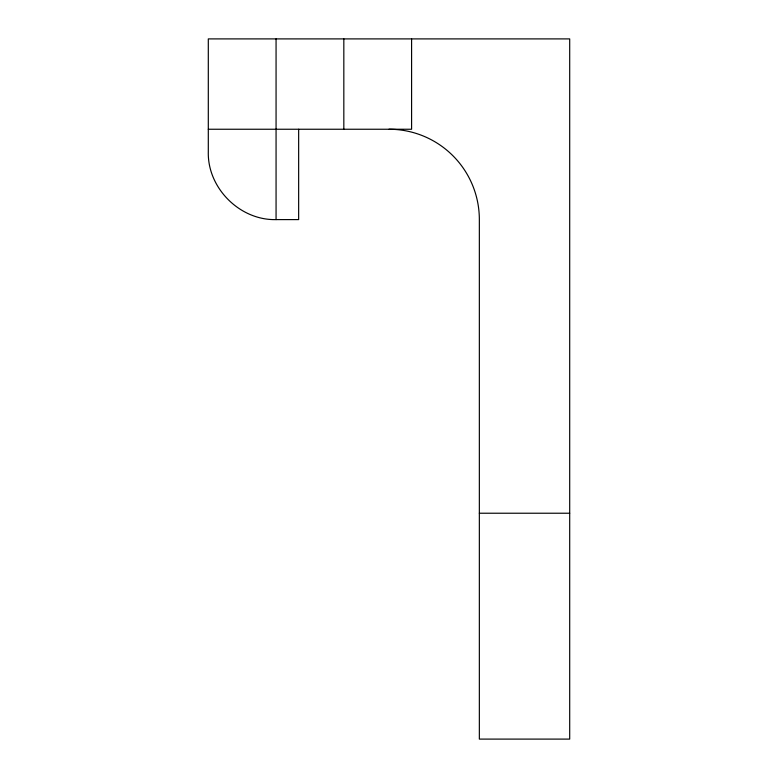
<?xml version="1.0" encoding="UTF-8"?>
<svg xmlns="http://www.w3.org/2000/svg" width="778" height="778" viewBox="0 0 778 778"><rect width="100%" height="100%" fill="white"/><g stroke="black" fill="none" stroke-linecap="round" stroke-linejoin="round"><path stroke-width="1.17" d="M208.3 129.245L411.591 129.245L411.591 38.9M389 129.245A90.345 90.345 0 0 1 479.345 219.6L479.345 739.1L569.7 739.1L569.7 38.9L208.3 38.9L208.3 151.836C207.376 188.043 239.857 220.524 276.064 219.6L298.655 219.6L298.655 129.245M479.345 513.227L569.7 513.227M343.827 38.9L343.827 129.245M276.064 38.9L276.064 219.6"/></g></svg>
